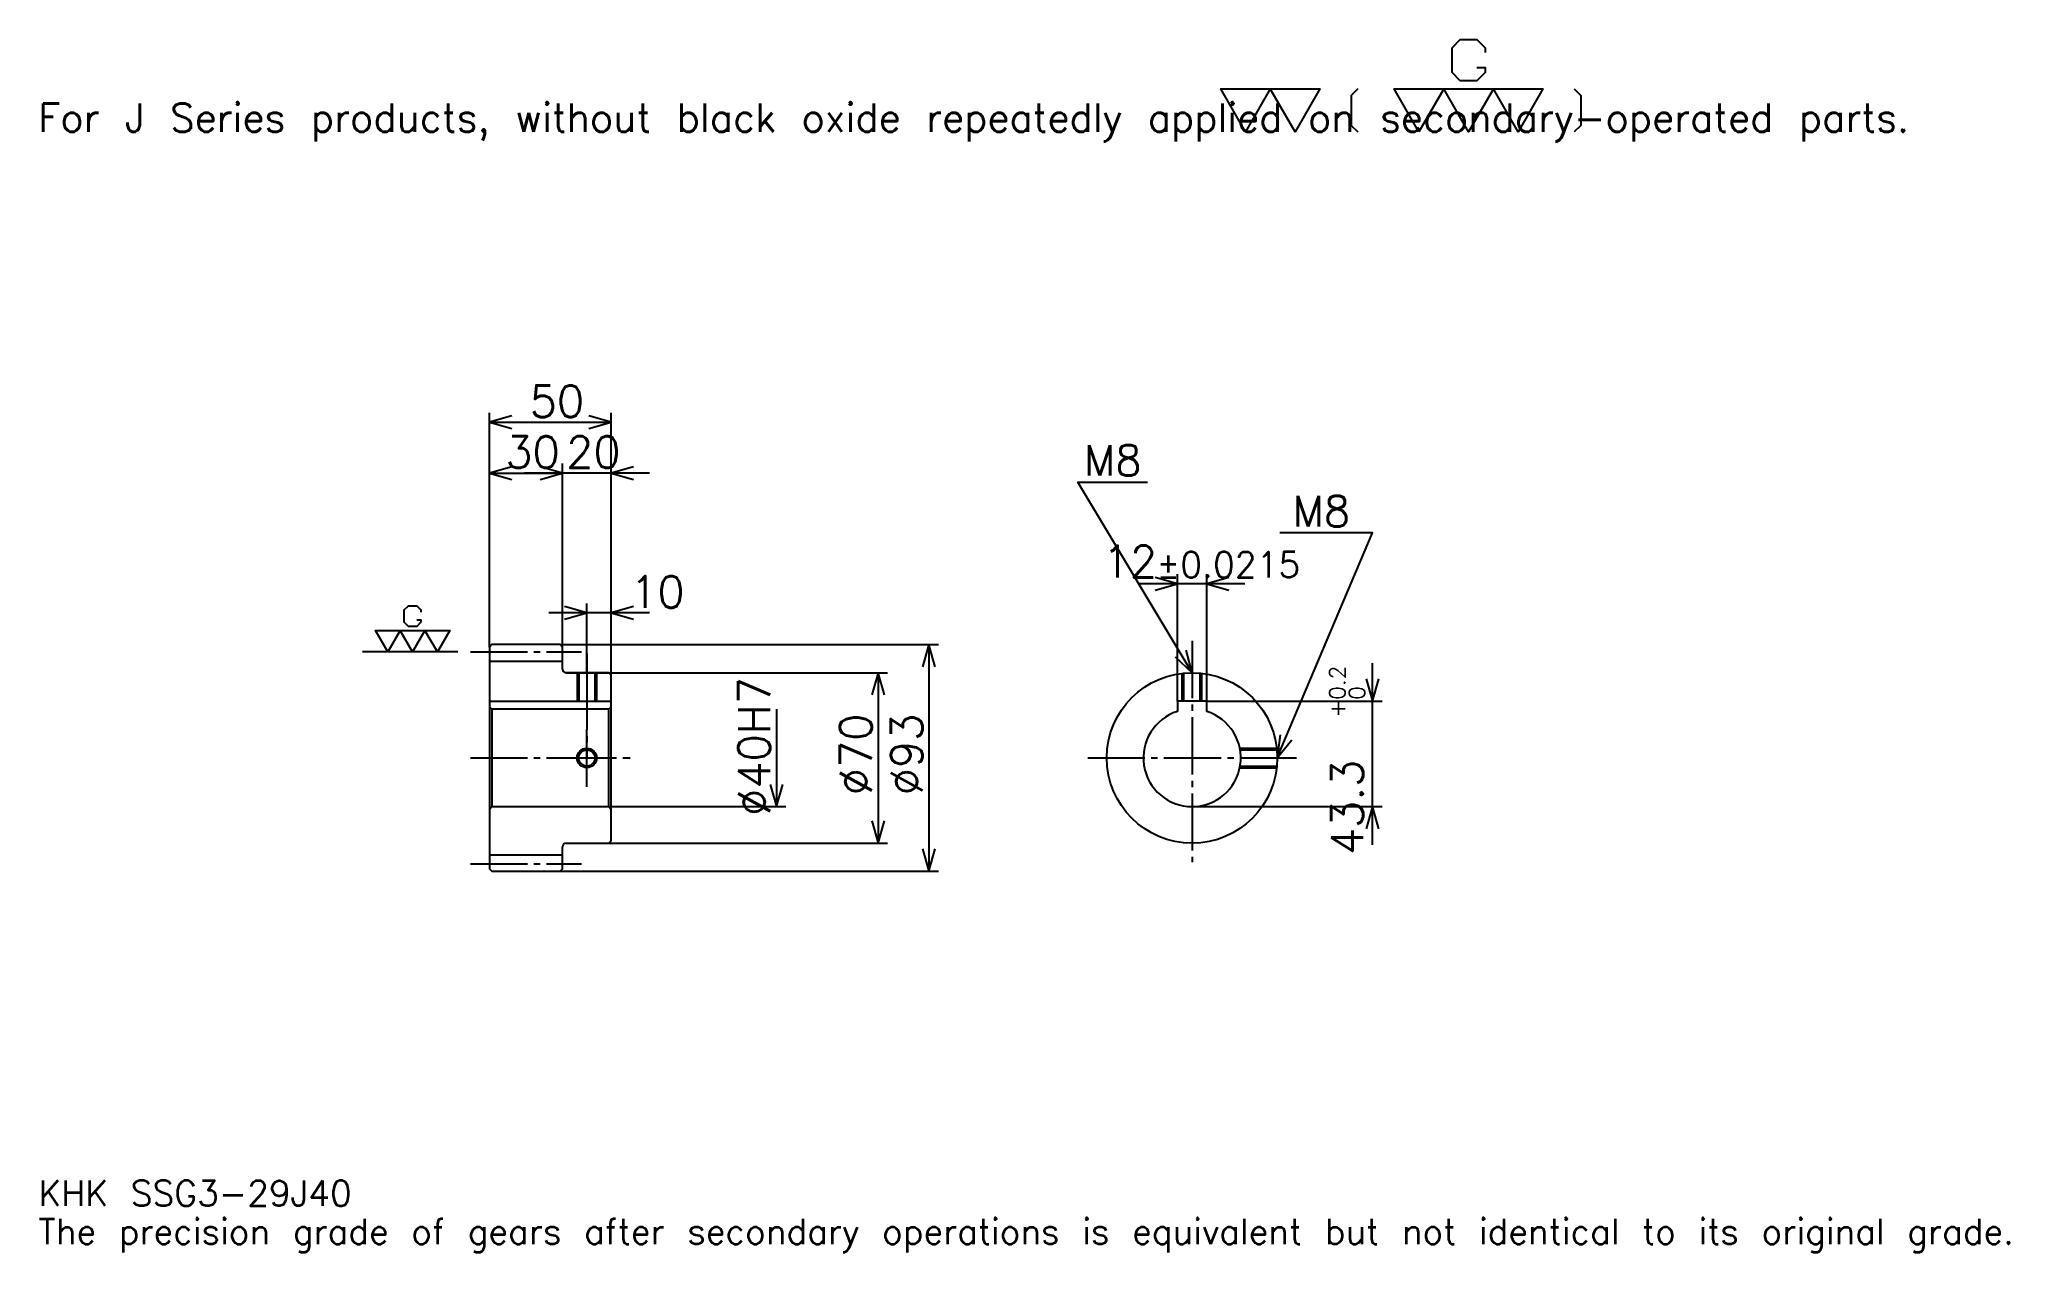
# Model space of a CAD drawing. Extents: x 27 to 835, y 10 to 508.
import ezdxf

# ---------------------------------------------------------------- set-up
doc = ezdxf.new("R2010")
doc.units = 0
doc.linetypes.add('DASHDOT', pattern=[31.304349, 23.478261, -2.608696, 2.608696, -2.608696])
doc.layers.get('0').update_dxf_attribs({"linetype": 'CONTINUOUS'})
doc.layers.add('DASHDOT', color=6, linetype='DASHDOT')
doc.styles.add('KANJI', font='TXT', dxfattribs={"bigfont": 'BIGFONT'})

msp = doc.modelspace()

# ---------------------------------------------------------------- linework, layer by layer
at = {"color": 5}
for p, q in [((211.304337, 259.108704), (211.304337, 354.32608)), ((211.304337, 350.413025), (261.304321, 350.413025)), ((261.304321, 259.108704), (261.304321, 354.32608)), ((241.304337, 259.108704), (241.304337, 333.456512)), ((211.304337, 329.543457), (241.304337, 329.543457)), ((276.956512, 329.543457), (225.652161, 329.543457)), ((521.434753, 284.130432), (478.130432, 284.130432)), ((493.782593, 235.908691), (493.782593, 288.043457)), ((505.782593, 235.908691), (505.782593, 288.043457)), ((251.304337, 259.108704), (251.304337, 276.065216)), ((276.956512, 272.152161), (235.652161, 272.152161)), ((211.304337, 258.108704), (211.304337, 259.108704)), ((240.304337, 259.108704), (261.304321, 259.108704)), ((241.304337, 258.108704), (241.304337, 259.108704)), ((251.304337, 247.608688), (251.304337, 259.108704)), ((251.304337, 247.608688), (251.304337, 259.108704)), ((261.304321, 259.108704), (395.652161, 259.108704)), ((261.304321, 246.608688), (261.304321, 259.108704)), ((391.739136, 259.108704), (391.739136, 166.108688)), ((573.913025, 176.956512), (573.913025, 251.560852)), ((242.804337, 247.608688), (261.304321, 247.608688)), ((261.304321, 247.608688), (374.782593, 247.608688)), ((370.869568, 247.608688), (370.869568, 177.608688)), ((505.782593, 235.908691), (577.826111, 235.908691)), ((329.130432, 232.608688), (329.130432, 192.608688)), ((261.304321, 192.608688), (333.043457, 192.608688)), ((499.782593, 192.608688), (577.826111, 192.608688)), ((242.804337, 177.608688), (261.304321, 177.608688)), ((261.304321, 177.608688), (374.782593, 177.608688)), ((240.304337, 166.108688), (261.304321, 166.108688)), ((261.304321, 166.108688), (395.652161, 166.108688))]:
    msp.add_line(p, q, dxfattribs=at)
at = {"color": 7}
msp.add_line((198.260864, 256.108704), (159.130432, 256.108704), dxfattribs=at)
at = {"color": 4}
for p, q in [((211.304337, 252.358688), (241.304337, 252.358688)), ((211.304337, 235.908691), (261.304321, 235.908691)), ((212.304337, 232.608688), (212.304337, 192.608688)), ((260.304321, 232.608688), (261.304321, 233.608688)), ((260.304321, 192.608688), (261.304321, 191.608688)), ((211.304337, 172.858688), (241.304337, 172.858688))]:
    msp.add_line(p, q, dxfattribs=at)
at = {"color": 7}
for points in [[(616.695679, 496.017395), (620.086975, 496.017395), (620.086975, 493.982605), (616.695679, 490.591309), (609.913025, 490.591309), (606.521729, 493.982605), (606.521729, 504.156525), (609.913025, 507.547821), (616.695679, 507.547821), (620.086975, 504.156525), (620.086975, 502.121735)], [(521.739136, 469.565216), (511.565216, 487.200012), (552.260864, 487.200012), (542.086975, 469.565216), (531.913025, 487.200012), (521.739136, 469.565216)], [(567.860901, 487.200012), (565.147827, 484.486969), (565.147827, 472.278259), (567.860901, 469.565216)], [(592.956543, 469.565216), (582.782593, 487.200012), (643.826111, 487.200012), (633.652161, 469.565216), (623.478271, 487.200012), (613.304382, 469.565216), (603.130432, 487.200012), (592.956543, 469.565216)], [(656.713013, 487.200012), (659.426086, 484.486969), (659.426086, 472.278259), (656.713013, 469.565216)], [(181.434769, 269.334778), (183.130417, 269.334778), (183.130417, 268.317383), (181.434769, 266.621735), (178.043457, 266.621735), (176.347809, 268.317383), (176.347809, 273.404358), (178.043457, 275.099976), (181.434769, 275.099976), (183.130417, 273.404358), (183.130417, 272.386963)], [(169.565201, 256.108704), (164.478241, 264.926086), (194.999985, 264.926086), (189.913025, 256.108704), (184.82608, 264.926086), (179.73912, 256.108704), (174.652161, 264.926086), (169.565201, 256.108704)]]:
    msp.add_lwpolyline(points, dxfattribs=at)
at = {"color": 5}
for points in [[(220.434769, 353.021729), (211.304337, 350.413025), (220.434769, 347.804352)], [(252.173904, 347.804352), (261.304321, 350.413025), (252.173904, 353.021729)], [(220.434769, 332.152161), (211.304337, 329.543457), (220.434769, 326.934784)], [(232.173904, 326.934784), (241.304337, 329.543457), (232.173904, 332.152161)], [(232.173904, 326.934784), (241.304337, 329.543457), (232.173904, 332.152161)], [(270.434784, 332.152161), (261.304321, 329.543457), (270.434784, 326.934784)], [(499.782593, 247.608688), (452.82608, 325.869568), (481.521729, 325.869568)], [(534.782593, 212.608688), (573.913025, 305), (535.826111, 305)], [(484.652161, 281.521729), (493.782593, 284.130432), (484.652161, 286.739136)], [(514.913025, 286.739136), (505.782593, 284.130432), (514.913025, 281.521729)], [(242.173904, 269.543457), (251.304337, 272.152161), (242.173904, 274.760864)], [(270.434784, 274.760864), (261.304321, 272.152161), (270.434784, 269.543457)], [(394.347809, 249.978256), (391.739136, 259.108704), (389.130432, 249.978256)], [(492.848083, 254.09581), (499.782593, 247.608688), (497.32196, 256.780151)], [(373.478241, 238.478256), (370.869568, 247.608688), (368.260864, 238.478256)], [(571.304321, 245.039124), (573.913025, 235.908691), (576.521729, 245.039124)], [(535.941284, 222.033524), (534.782593, 212.608688), (540.745544, 219.998779)], [(326.521729, 201.73912), (329.130432, 192.608688), (331.739136, 201.73912)], [(368.260864, 186.73912), (370.869568, 177.608688), (373.478241, 186.73912)], [(576.521729, 183.478256), (573.913025, 192.608688), (571.304321, 183.478256)], [(389.130432, 175.23912), (391.739136, 166.108688), (394.347809, 175.23912)]]:
    msp.add_lwpolyline(points, dxfattribs=at)
at = {"color": 4}
for points in [[(241.304337, 249.108688), (241.304337, 258.108704), (240.304337, 259.108704), (212.304337, 259.108704), (211.304337, 258.108704), (211.304337, 191.608688)], [(242.804337, 177.608688), (260.304321, 177.608688), (261.304321, 178.608688), (261.304321, 246.608688), (260.304321, 247.608688), (242.804337, 247.608688)], [(247.304337, 247.608688), (247.304337, 235.908691)], [(247.97934, 247.608688), (247.97934, 235.908691)], [(254.629333, 247.608688), (254.629333, 235.908691)], [(255.304337, 247.608688), (255.304337, 235.908691)], [(495.782593, 235.908691), (495.782593, 247.379364)], [(496.457581, 235.908691), (496.457581, 247.450394)], [(503.107605, 235.908691), (503.107605, 247.450394)], [(503.782593, 235.908691), (503.782593, 247.379364)], [(505.782593, 231.687469), (505.782593, 235.908691), (493.782593, 235.908691), (493.782593, 231.687469)], [(211.304337, 191.608688), (212.304337, 192.608688), (260.304321, 192.608688), (260.304321, 232.608688), (212.304337, 232.608688), (211.304337, 233.608688)], [(519.37854, 216.608688), (534.553284, 216.608688)], [(519.504272, 215.933685), (534.624329, 215.933685)], [(519.37854, 208.608688), (534.553284, 208.608688)], [(519.504272, 209.283691), (534.624329, 209.283691)], [(211.304337, 191.608688), (211.304337, 167.108688), (212.304337, 166.108688), (240.304337, 166.108688), (241.304337, 167.108688), (241.304337, 176.108688)]]:
    msp.add_lwpolyline(points, dxfattribs=at)
for centre, radius in [((499.782593, 212.608688), 35), ((251.304337, 212.608688), 3.325)]:
    msp.add_circle(centre, radius, dxfattribs=at)
at = {"color": 7}
msp.add_circle((251.304337, 212.608688), 4, dxfattribs=at)
at = {"color": 4}
for centre, radius, start, end in [((242.804337, 249.108688), 1.5, 180, 270), ((499.782593, 212.608688), 20, 107.457602748, 72.542397252), ((242.804337, 176.108688), 1.5, 90, 180)]:
    msp.add_arc(centre, radius, start, end, dxfattribs=at)
at = {"layer": 'DASHDOT', "color": 7}
for p, q in [((499.782593, 260.652161), (499.782593, 169.782593)), ((203.478256, 256.108704), (249.130432, 256.108704)), ((251.304337, 247.608688), (251.304337, 212.608688)), ((203.478256, 212.608688), (269.130432, 212.608688)), ((456.956512, 212.608688), (542.608704, 212.608688)), ((203.478256, 169.108688), (249.130432, 169.108688))]:
    msp.add_line(p, q, dxfattribs=at)
for points in [[(251.304337, 255.434784), (251.304337, 228.082596)], [(251.304337, 200.782608), (251.304337, 224.434769)], [(239.478241, 212.608688), (263.130432, 212.608688)]]:
    msp.add_lwpolyline(points, dxfattribs=at)

# ---------------------------------------------------------------- texts
at = {"color": 7, "style": 'KANJI'}
for s, height, p in [('For J Series products, without black oxide repeatedly applied on secondary-operated parts.', 11.73913, (26.086956, 469.565216)), ('50', 13.043478, (227.82608, 352.5)), ('30', 13.043478, (217.82608, 331.630432)), ('20', 13.043478, (242.82608, 331.630432)), ('M8', 12.52174, (455.434753, 328.478271)), ('M8', 12.52174, (541.043457, 307.608704)), ('12', 13.043478, (463.075684, 286.739136)), ('%%p0.0215', 10.434783, (485.117554, 286.739136)), ('10', 13.043478, (269.130432, 274.239136)), ('KHK SSG3-29J40', 10.434783, (26.086956, 28.695652)), ('The precision grade of gears after secondary operations is equivalent but not identical to its original grade.', 10.434783, (26.086956, 13.043478))]:
    msp.add_text(s, height=height, dxfattribs=at).set_placement(p)
for s, height, p in [('%%c40H7', 13.043478, (326.521729, 188.804337)), ('0.2', 6.521739, (562.695679, 236.498749)), ('+', 6.521739, (562.695679, 229.194397)), ('0', 6.521739, (570.782593, 236.498749)), ('%%c70', 13.043478, (368.260864, 197.282593)), ('%%c93', 13.043478, (389.130432, 197.282593)), ('43.3', 13.043478, (570, 172.737061))]:
    msp.add_text(s, height=height, rotation=90, dxfattribs=at).set_placement(p)

doc.saveas('drawing.dxf')
